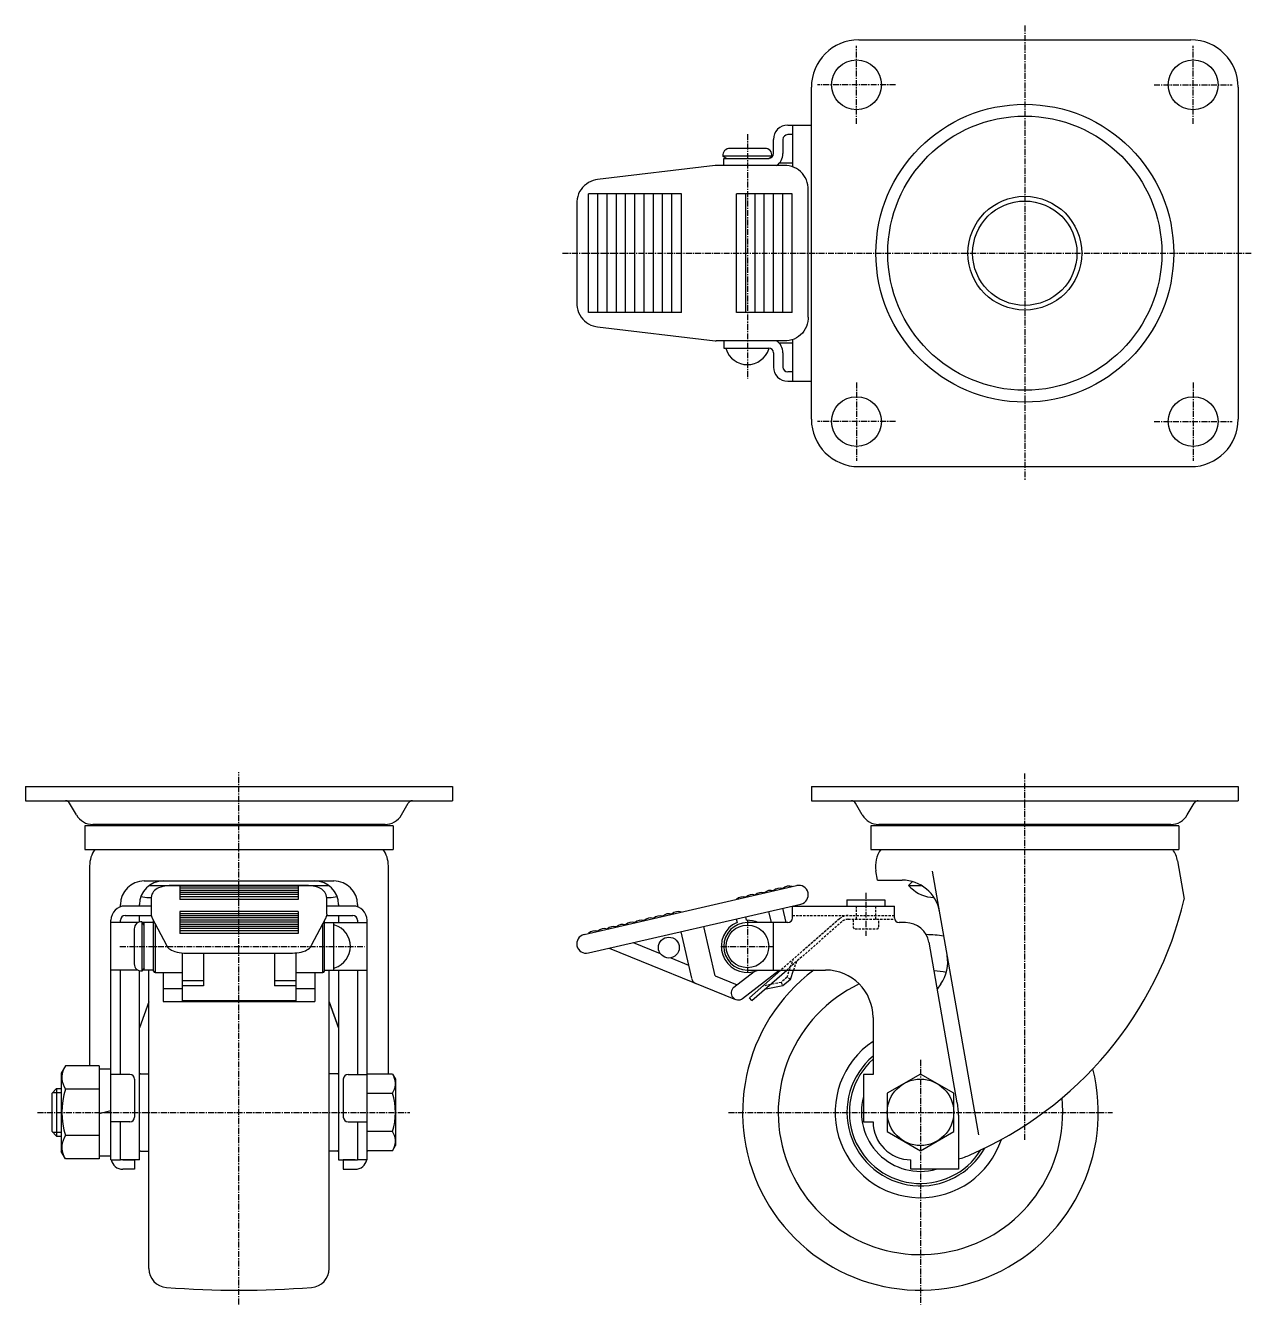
# Model space of a CAD drawing. Extents: x -2511 to -2252, y -110 to 318.
# Drawn here: x -2510.6 to -2251.9, y 48 to 317.6 of the extents above; entities that cross this region are included whole.
import ezdxf

# ---------------------------------------------------------------- set-up
doc = ezdxf.new("R2010")
doc.units = 0
doc.linetypes.add('CENTER', pattern=[2, 1.25, -0.25, 0.25, -0.25])
doc.linetypes.add('DASHED', pattern=[0.75, 0.5, -0.25])
doc.layers.get('0').update_dxf_attribs({"linetype": 'CONTINUOUS'})
doc.layers.add('CENTER', color=1, linetype='CENTER')

msp = doc.modelspace()

# ---------------------------------------------------------------- linework, layer by layer
at = {"color": 7, "linetype": 'CONTINUOUS'}
for p, q in [((-2334.9, 314.62), (-2264.9, 314.62)), ((-2344.9, 234.62), (-2344.9, 304.62)), ((-2254.9, 304.62), (-2254.9, 234.62)), ((-2349.9, 296.62), (-2344.9, 296.62)), ((-2348.9, 296.62), (-2348.9, 287.85)), ((-2348.9, 294.62), (-2349.9, 294.62)), ((-2354.7, 291.72), (-2362.1, 291.72)), ((-2352.9, 290.62), (-2352.9, 293.62)), ((-2350.9, 293.62), (-2350.9, 290.62)), ((-2362.9, 289.62), (-2363.6, 290.11)), ((-2353.2, 290.11), (-2363.6, 290.11)), ((-2363.4, 289.62), (-2353.9, 289.62)), ((-2363.4, 288.12), (-2363.4, 289.62)), ((-2353.9, 289.62), (-2353.2, 290.11)), ((-2348.9, 288.62), (-2351.66, 288.62)), ((-2365.22, 288.1), (-2390.04, 285.13)), ((-2350.48, 288.12), (-2364.99, 288.12)), ((-2391.91, 257.12), (-2391.91, 282.12)), ((-2372.32, 282.12), (-2391.91, 282.12)), ((-2389.92, 257.12), (-2389.92, 282.12)), ((-2387.97, 257.12), (-2387.97, 282.12)), ((-2386.02, 257.12), (-2386.02, 282.12)), ((-2384.07, 257.12), (-2384.07, 282.12)), ((-2382.12, 257.12), (-2382.12, 282.12)), ((-2380.17, 257.12), (-2380.17, 282.12)), ((-2378.22, 257.12), (-2378.22, 282.12)), ((-2376.28, 257.12), (-2376.28, 282.12)), ((-2374.33, 257.12), (-2374.33, 282.12)), ((-2372.32, 257.12), (-2372.32, 282.12)), ((-2360.73, 257.12), (-2360.73, 282.12)), ((-2348.93, 282.12), (-2360.73, 282.12)), ((-2358.73, 257.12), (-2358.73, 282.12)), ((-2356.78, 257.12), (-2356.78, 282.12)), ((-2354.84, 257.12), (-2354.84, 282.12)), ((-2352.89, 257.12), (-2352.89, 282.12)), ((-2350.94, 257.12), (-2350.94, 282.12)), ((-2348.93, 257.12), (-2348.93, 282.12)), ((-2345.56, 256.12), (-2345.56, 283.12)), ((-2394.39, 280.17), (-2394.39, 259.07)), ((-2372.32, 257.12), (-2391.91, 257.12)), ((-2348.93, 257.12), (-2360.73, 257.12)), ((-2390.04, 254.1), (-2365.22, 251.13)), ((-2350.48, 251.12), (-2364.99, 251.12)), ((-2363.4, 251.12), (-2363.4, 249.62)), ((-2348.9, 251.39), (-2348.9, 242.62)), ((-2363.4, 249.62), (-2353.9, 249.62)), ((-2362.9, 249.62), (-2362.9, 249.42)), ((-2353.9, 249.42), (-2353.9, 249.62)), ((-2352.9, 248.62), (-2352.9, 245.62)), ((-2348.9, 250.62), (-2351.66, 250.62)), ((-2350.9, 248.62), (-2350.9, 245.62)), ((-2348.9, 244.62), (-2349.9, 244.62)), ((-2349.9, 242.62), (-2344.9, 242.62)), ((-2334.9, 224.62), (-2264.9, 224.62)), ((-2510.61, 157.17), (-2420.61, 157.17)), ((-2510.61, 157.17), (-2510.61, 154.17)), ((-2420.61, 157.17), (-2420.61, 154.17)), ((-2344.9, 157.17), (-2254.9, 157.17)), ((-2344.9, 157.17), (-2344.9, 154.17)), ((-2254.9, 157.17), (-2254.9, 154.17)), ((-2510.61, 154.17), (-2420.61, 154.17)), ((-2344.9, 154.17), (-2254.9, 154.17)), ((-2499.88, 151.17), (-2501.33, 153.67)), ((-2431.35, 151.17), (-2429.9, 153.67)), ((-2334.17, 151.17), (-2335.61, 153.67)), ((-2265.63, 151.17), (-2264.19, 153.67)), ((-2433.11, 148.89), (-2498.12, 148.89)), ((-2498.12, 148.89), (-2498.12, 143.89)), ((-2434.81, 149.17), (-2496.42, 149.17)), ((-2493.34, 149.17), (-2493.62, 148.89)), ((-2437.89, 149.17), (-2437.61, 148.89)), ((-2433.11, 148.89), (-2433.11, 143.89)), ((-2267.4, 148.89), (-2332.4, 148.89)), ((-2332.4, 148.89), (-2332.4, 143.89)), ((-2269.1, 149.17), (-2330.7, 149.17)), ((-2327.62, 149.17), (-2327.9, 148.89)), ((-2272.18, 149.17), (-2271.9, 148.89)), ((-2267.4, 148.89), (-2267.4, 143.89)), ((-2498.12, 143.89), (-2433.11, 143.89)), ((-2332.4, 143.89), (-2267.4, 143.89)), ((-2497.11, 140.43), (-2497.11, 98.29)), ((-2434.11, 96.55), (-2434.11, 140.43)), ((-2267.69, 141.47), (-2266.27, 133.43)), ((-2330.95, 137.43), (-2331.3, 139.39)), ((-2309.61, 83.76), (-2319.4, 139.29)), ((-2485.61, 137.26), (-2445.61, 137.26)), ((-2484.53, 136.32), (-2446.7, 136.32)), ((-2452.11, 136.33), (-2479.11, 136.33)), ((-2453.11, 136.17), (-2478.11, 136.17)), ((-2478.11, 136.17), (-2478.11, 133.35)), ((-2453.11, 135.72), (-2478.11, 135.72)), ((-2453.11, 135.27), (-2478.11, 135.27)), ((-2453.11, 134.83), (-2478.11, 134.83)), ((-2453.11, 136.17), (-2453.11, 133.35)), ((-2392.84, 125.97), (-2348.01, 136.28)), ((-2330.95, 137.43), (-2325.78, 137.43)), ((-2324.4, 136.32), (-2323.6, 137.13)), ((-2324.4, 136.32), (-2323.9, 135.82)), ((-2324.4, 136.32), (-2321.72, 136.32)), ((-2490.61, 131.8), (-2490.61, 132.26)), ((-2486.61, 131.97), (-2486.61, 132.26)), ((-2484.66, 133.77), (-2484.11, 133.77)), ((-2484.11, 133.65), (-2484.11, 130.32)), ((-2453.11, 134.38), (-2478.11, 134.38)), ((-2453.11, 133.93), (-2478.11, 133.93)), ((-2453.11, 133.35), (-2478.11, 133.35)), ((-2447.12, 133.77), (-2446.56, 133.77)), ((-2447.11, 130.29), (-2447.11, 133.65)), ((-2444.61, 132.26), (-2444.61, 131.97)), ((-2440.61, 132.26), (-2440.61, 131.8)), ((-2391.94, 122.07), (-2347.11, 132.38)), ((-2337.4, 133.27), (-2329.4, 133.27)), ((-2337.4, 133.27), (-2337.4, 131.97)), ((-2329.4, 133.27), (-2329.4, 131.97)), ((-2484.11, 131.97), (-2489.61, 131.97)), ((-2489.61, 129.97), (-2484.08, 129.97)), ((-2486.61, 128.62), (-2486.61, 129.97)), ((-2453.11, 130.79), (-2478.11, 130.79)), ((-2478.11, 130.79), (-2478.11, 126.18)), ((-2453.11, 130.34), (-2478.11, 130.34)), ((-2453.11, 129.9), (-2478.11, 129.9)), ((-2453.11, 129.45), (-2478.11, 129.45)), ((-2453.11, 130.79), (-2453.11, 126.18)), ((-2447.15, 129.97), (-2441.61, 129.97)), ((-2441.61, 131.97), (-2447.11, 131.97)), ((-2444.61, 129.97), (-2444.61, 128.47)), ((-2358.81, 129.69), (-2358.64, 128.97)), ((-2353.93, 130.81), (-2353.39, 128.47)), ((-2351.01, 131.49), (-2350.32, 128.47)), ((-2348.9, 131.97), (-2327.4, 131.97)), ((-2348.9, 129.47), (-2348.9, 131.97)), ((-2327.4, 129.47), (-2327.4, 131.97)), ((-2492.61, 78.47), (-2492.61, 128.97)), ((-2486.97, 128.47), (-2492.61, 128.47)), ((-2490.61, 128.47), (-2490.61, 128.97)), ((-2490.61, 128.47), (-2490.61, 128.97)), ((-2487.71, 127.17), (-2487.71, 119.77)), ((-2486.11, 128.67), (-2486.11, 118.27)), ((-2485.61, 127.97), (-2486.11, 128.67)), ((-2483.61, 128.47), (-2485.97, 128.47)), ((-2485.61, 118.47), (-2485.61, 128.47)), ((-2483.89, 129.4), (-2480.92, 123.69)), ((-2483.61, 118.27), (-2483.61, 128.87)), ((-2483.31, 128.29), (-2483.31, 117.97)), ((-2453.11, 129), (-2478.11, 129)), ((-2453.11, 128.55), (-2478.11, 128.55)), ((-2453.11, 128.1), (-2478.11, 128.1)), ((-2453.11, 127.66), (-2478.11, 127.66)), ((-2453.11, 127.21), (-2478.11, 127.21)), ((-2453.11, 126.76), (-2478.11, 126.76)), ((-2450.31, 123.69), (-2447.33, 129.42)), ((-2447.91, 117.97), (-2447.91, 128.29)), ((-2447.61, 118.27), (-2447.61, 128.87)), ((-2447.61, 128.47), (-2438.61, 128.47)), ((-2445.61, 118.47), (-2445.61, 128.47)), ((-2445.41, 127.97), (-2445.61, 127.97)), ((-2440.61, 128.97), (-2440.61, 128.47)), ((-2440.61, 128.97), (-2440.61, 128.47)), ((-2438.61, 78.47), (-2438.61, 128.97)), ((-2365.18, 117.24), (-2367.58, 127.68)), ((-2360.75, 129.25), (-2360.59, 128.52)), ((-2349.9, 128.47), (-2358.4, 128.47)), ((-2352.9, 118.47), (-2352.9, 128.47)), ((-2325.03, 128.47), (-2326.4, 128.47)), ((-2453.11, 126.18), (-2478.11, 126.18)), ((-2382.48, 124.25), (-2376.76, 121.93)), ((-2372.45, 126.56), (-2370.19, 116.73)), ((-2314.13, 90.46), (-2320.1, 124.34)), ((-2477.61, 122.09), (-2477.61, 116.22)), ((-2476.16, 122.02), (-2455.06, 122.02)), ((-2473.11, 122.02), (-2473.11, 115.17)), ((-2458.11, 122.02), (-2458.11, 115.17)), ((-2453.61, 122.09), (-2453.61, 116.22)), ((-2387.57, 123.08), (-2360.88, 112.27)), ((-2485.61, 118.97), (-2486.11, 118.27)), ((-2445.61, 118.97), (-2445.41, 118.97)), ((-2374.56, 121.04), (-2370.84, 119.53)), ((-2486.97, 118.47), (-2492.61, 118.47)), ((-2490.61, 96.47), (-2490.61, 118.47)), ((-2486.61, 78.47), (-2486.61, 118.32)), ((-2483.61, 118.47), (-2485.97, 118.47)), ((-2484.61, 55.55), (-2484.61, 118.47)), ((-2483.31, 117.97), (-2477.61, 117.97)), ((-2481.61, 117.97), (-2481.61, 114.54)), ((-2473.11, 116.22), (-2477.61, 116.22)), ((-2477.61, 116.22), (-2477.61, 115.17)), ((-2453.61, 116.22), (-2458.11, 116.22)), ((-2453.61, 117.97), (-2447.91, 117.97)), ((-2453.61, 116.22), (-2453.61, 115.17)), ((-2449.61, 117.97), (-2449.61, 114.54)), ((-2447.61, 118.47), (-2438.61, 118.47)), ((-2446.61, 55.55), (-2446.61, 118.47)), ((-2444.61, 118.47), (-2444.61, 78.47)), ((-2440.61, 118.47), (-2440.61, 96.47)), ((-2365.18, 117.24), (-2360.56, 115.37)), ((-2361.24, 114.84), (-2356.99, 118.16)), ((-2359.4, 112.47), (-2351.7, 118.47)), ((-2358.4, 118.47), (-2341.9, 118.47)), ((-2357.98, 112.64), (-2351.32, 118.47)), ((-2357.46, 112.03), (-2350.11, 118.47)), ((-2349.34, 116.49), (-2350.9, 115.12)), ((-2349.34, 116.49), (-2348.67, 118.47)), ((-2477.61, 114.54), (-2481.61, 114.54)), ((-2481.61, 114.54), (-2481.61, 111.86)), ((-2473.11, 115.17), (-2477.61, 115.17)), ((-2477.61, 115.17), (-2477.61, 111.97)), ((-2453.61, 115.17), (-2458.11, 115.17)), ((-2453.61, 115.17), (-2453.61, 111.97)), ((-2449.61, 114.54), (-2453.61, 114.54)), ((-2449.61, 114.54), (-2449.61, 111.86)), ((-2350.9, 115.12), (-2354.82, 114.34)), ((-2317.59, 115.56), (-2318.36, 114.46)), ((-2484.61, 111.79), (-2486.61, 106.29)), ((-2481.61, 111.86), (-2449.61, 111.86)), ((-2453.61, 111.97), (-2477.61, 111.97)), ((-2446.61, 111.79), (-2444.61, 106.29)), ((-2446.61, 111.7), (-2444.61, 106.21)), ((-2357.46, 112.03), (-2357.98, 112.64)), ((-2331.9, 108.47), (-2331.9, 96.47)), ((-2502.21, 98.29), (-2503.11, 96.72)), ((-2495.11, 98.29), (-2502.21, 98.29)), ((-2495.11, 98.29), (-2495.11, 78.66)), ((-2495.11, 97.67), (-2492.61, 97.67)), ((-2503.11, 96.72), (-2503.11, 80.22)), ((-2488.61, 96.47), (-2492.61, 96.47)), ((-2487.61, 95.47), (-2487.61, 87.47)), ((-2486.41, 96.62), (-2484.61, 96.62)), ((-2486.41, 96.62), (-2484.61, 96.62)), ((-2444.81, 96.62), (-2446.61, 96.62)), ((-2444.81, 96.62), (-2446.61, 96.62)), ((-2443.61, 95.47), (-2443.61, 87.47)), ((-2442.61, 96.47), (-2438.61, 96.47)), ((-2433.24, 96.55), (-2438.61, 96.55)), ((-2433.24, 96.55), (-2432.61, 95.47)), ((-2432.61, 95.47), (-2432.61, 81.47)), ((-2333.9, 96.47), (-2333.9, 86.47)), ((-2331.9, 96.47), (-2333.9, 96.47)), ((-2505.11, 92.47), (-2504.11, 93.47)), ((-2505.11, 92.47), (-2505.11, 84.47)), ((-2504.11, 93.47), (-2504.11, 83.47)), ((-2504.11, 93.47), (-2503.11, 93.47)), ((-2495.11, 93.38), (-2502.21, 93.38)), ((-2438.61, 92.51), (-2433.24, 92.51)), ((-2492.61, 88.81), (-2495.11, 88.14)), ((-2488.61, 86.47), (-2492.61, 86.47)), ((-2490.61, 78.47), (-2490.61, 86.47)), ((-2442.61, 86.47), (-2438.61, 86.47)), ((-2440.61, 86.47), (-2440.61, 78.47)), ((-2333.9, 86.47), (-2331.9, 86.47)), ((-2313.9, 87.86), (-2313.9, 76.47)), ((-2505.11, 84.47), (-2504.11, 83.47)), ((-2433.24, 84.43), (-2438.61, 84.43)), ((-2504.11, 83.47), (-2503.11, 83.47)), ((-2495.11, 83.56), (-2502.21, 83.56)), ((-2433.24, 80.39), (-2432.61, 81.47)), ((-2502.21, 78.66), (-2503.11, 80.22)), ((-2495.11, 78.66), (-2502.21, 78.66)), ((-2495.11, 79.27), (-2492.61, 79.27)), ((-2492.61, 78.47), (-2490.61, 78.47)), ((-2486.61, 78.47), (-2490.61, 78.47)), ((-2490.11, 78.47), (-2487.61, 78.47)), ((-2487.61, 78.47), (-2487.61, 76.47)), ((-2486.41, 80.32), (-2484.61, 80.32)), ((-2444.81, 80.32), (-2446.61, 80.32)), ((-2444.61, 78.47), (-2440.61, 78.47)), ((-2443.61, 78.47), (-2443.61, 76.47)), ((-2441.11, 78.47), (-2443.61, 78.47)), ((-2438.61, 78.47), (-2440.61, 78.47)), ((-2433.24, 80.39), (-2438.61, 80.39)), ((-2323.9, 76.47), (-2323.9, 78.47)), ((-2487.61, 76.47), (-2490.11, 76.47)), ((-2443.61, 76.47), (-2441.11, 76.47)), ((-2313.9, 76.47), (-2323.9, 76.47))]:
    msp.add_line(p, q, dxfattribs=at)
at = {"color": 3, "linetype": 'DASHED'}
for p, q in [((-2348.9, 129.97), (-2327.4, 129.97)), ((-2335.45, 131.97), (-2335.45, 129.17)), ((-2331.35, 129.17), (-2331.35, 131.97)), ((-2338.99, 129.28), (-2351.32, 118.47)), ((-2338.47, 128.67), (-2350.11, 118.47)), ((-2337.15, 129.17), (-2327.4, 129.17)), ((-2336.1, 129.17), (-2336.1, 127.57)), ((-2335.7, 127.17), (-2331.1, 127.17)), ((-2330.7, 127.57), (-2330.7, 129.17)), ((-2350.03, 116.95), (-2348.74, 120.73)), ((-2348.05, 120.27), (-2348.67, 118.47)), ((-2350.03, 116.95), (-2351.27, 115.86)), ((-2349.34, 116.49), (-2350.03, 116.95)), ((-2351.27, 115.86), (-2355.19, 115.08)), ((-2351.27, 115.86), (-2350.9, 115.12))]:
    msp.add_line(p, q, dxfattribs=at)
at = {"color": 3, "linetype": 'CONTINUOUS'}
for p, q in [((-2504.93, 92.66), (-2503.11, 92.66)), ((-2504.93, 84.28), (-2503.11, 84.28))]:
    msp.add_line(p, q, dxfattribs=at)
at = {"color": 7, "linetype": 'CONTINUOUS', "flags": 128}
for points in [[(-2345.56, 283.12), (-2345.57, 283.48), (-2345.64, 284.02), (-2345.77, 284.56), (-2345.95, 285.07), (-2346.19, 285.56), (-2346.47, 286.02), (-2346.81, 286.45), (-2347.19, 286.84), (-2347.61, 287.18), (-2348.06, 287.47), (-2348.55, 287.71), (-2349.05, 287.9), (-2349.57, 288.03), (-2350.11, 288.1), (-2350.48, 288.12)], [(-2390.04, 285.13), (-2390.4, 285.07), (-2390.92, 284.94), (-2391.43, 284.75), (-2391.9, 284.51), (-2392.35, 284.21), (-2392.77, 283.87), (-2393.15, 283.49), (-2393.48, 283.06), (-2393.77, 282.6), (-2394, 282.11), (-2394.18, 281.6), (-2394.31, 281.07), (-2394.38, 280.52), (-2394.39, 280.17)], [(-2394.39, 259.07), (-2394.37, 258.7), (-2394.31, 258.16), (-2394.18, 257.63), (-2394, 257.12), (-2393.76, 256.62), (-2393.47, 256.16), (-2393.13, 255.74), (-2392.75, 255.35), (-2392.34, 255.01), (-2391.88, 254.71), (-2391.4, 254.47), (-2390.89, 254.28), (-2390.37, 254.15), (-2390.04, 254.1)], [(-2345.56, 256.12), (-2345.57, 255.75), (-2345.64, 255.21), (-2345.77, 254.68), (-2345.95, 254.16), (-2346.19, 253.67), (-2346.47, 253.21), (-2346.81, 252.78), (-2347.19, 252.4), (-2347.61, 252.05), (-2348.06, 251.76), (-2348.55, 251.52), (-2349.05, 251.33), (-2349.57, 251.2), (-2350.11, 251.13), (-2350.48, 251.12)], [(-2479.11, 136.33), (-2479.37, 136.32), (-2479.85, 136.31), (-2480.32, 136.28), (-2480.78, 136.23), (-2481.23, 136.17), (-2481.67, 136.08), (-2482.11, 135.97), (-2482.59, 135.79), (-2482.89, 135.64), (-2483.16, 135.46), (-2483.41, 135.26), (-2483.63, 135.02), (-2483.81, 134.75), (-2483.96, 134.45), (-2484.06, 134.13), (-2484.11, 133.8), (-2484.11, 133.65)], [(-2447.11, 133.65), (-2447.14, 134), (-2447.22, 134.33), (-2447.35, 134.63), (-2447.51, 134.91), (-2447.7, 135.14), (-2447.92, 135.35), (-2448.15, 135.53), (-2448.41, 135.68), (-2448.7, 135.82), (-2449.06, 135.95), (-2449.53, 136.07), (-2449.96, 136.16), (-2450.44, 136.23), (-2450.92, 136.28), (-2451.4, 136.31), (-2451.88, 136.32), (-2452.11, 136.33)], [(-2447.11, 130.29), (-2447.15, 129.91), (-2447.27, 129.55), (-2447.33, 129.42)], [(-2483.61, 128.34), (-2483.61, 128.34), (-2483.6, 128.39), (-2483.54, 128.45), (-2483.47, 128.49), (-2483.42, 128.5)], [(-2447.8, 128.5), (-2447.76, 128.49), (-2447.69, 128.45), (-2447.63, 128.39), (-2447.61, 128.34), (-2447.61, 128.34)], [(-2480.92, 123.69), (-2480.73, 123.39), (-2480.54, 123.16), (-2480.32, 122.96), (-2480.08, 122.79), (-2479.82, 122.64), (-2479.52, 122.5), (-2479.14, 122.37), (-2478.66, 122.25), (-2478.23, 122.17), (-2477.75, 122.1), (-2477.27, 122.06), (-2476.79, 122.03), (-2476.31, 122.02), (-2476.16, 122.02)], [(-2455.06, 122.02), (-2454.81, 122.02), (-2454.33, 122.04), (-2453.86, 122.07), (-2453.4, 122.11), (-2452.95, 122.18), (-2452.51, 122.26), (-2452.07, 122.38), (-2451.59, 122.55), (-2451.28, 122.71), (-2451.01, 122.88), (-2450.77, 123.08), (-2450.55, 123.32), (-2450.37, 123.59), (-2450.31, 123.69)]]:
    msp.add_lwpolyline(points, dxfattribs=at)
at = {"color": 7, "linetype": 'CONTINUOUS'}
msp.add_lwpolyline([(-2314.9, 92.51), (-2321.9, 96.55), (-2328.9, 92.51), (-2328.9, 84.43), (-2321.9, 80.39), (-2314.9, 84.43)], close=True, dxfattribs=at)
for centre, radius in [((-2335.4, 305.12), 5.25), ((-2264.4, 305.12), 5.25), ((-2299.9, 269.62), 31.4), ((-2299.9, 269.62), 28.9), ((-2299.9, 269.62), 12), ((-2299.9, 269.62), 11), ((-2335.4, 234.12), 5.25), ((-2264.4, 234.12), 5.25), ((-2358.4, 123.47), 4.5), ((-2374.96, 123.21), 2.2), ((-2321.9, 88.47), 7)]:
    msp.add_circle(centre, radius, dxfattribs=at)
for centre, radius, start, end in [((-2334.9, 304.62), 10, 90, 180), ((-2264.9, 304.62), 10, 0, 90), ((-2349.9, 293.62), 3, 90, 180), ((-2349.9, 293.62), 1, 90, 180), ((-2362.1, 290.22), 1.5, 90, 184.1109), ((-2354.7, 290.22), 1.5, 355.8891, 90), ((-2353.9, 290.62), 1, 270, 0), ((-2353.9, 290.62), 3, 303.5573, 0), ((-2364.99, 286.12), 2, 90, 96.8265), ((-2364.99, 253.12), 2, 263.1735, 270), ((-2353.9, 248.62), 3, 0, 56.4427), ((-2358.4, 250.84), 4.72, 197.4923, 342.5077), ((-2353.9, 248.62), 1, 0, 90), ((-2349.9, 245.62), 3, 180, 270), ((-2349.9, 245.62), 1, 180, 270), ((-2334.9, 234.62), 10, 180, 270), ((-2264.9, 234.62), 10, 270, 0), ((-2502.19, 153.17), 1, 30, 90), ((-2429.04, 153.17), 1, 90, 150), ((-2336.48, 153.17), 1, 30, 90), ((-2263.32, 153.17), 1, 90, 150), ((-2496.42, 153.17), 4, 210, 270), ((-2434.81, 153.17), 4, 270, 330), ((-2330.7, 153.17), 4, 210, 270), ((-2269.1, 153.17), 4, 270, 330), ((-2491.11, 140.43), 6, 144.7998, 180), ((-2440.11, 140.43), 6, 0, 35.2002), ((-2325.39, 140.43), 6, 144.7998, 190), ((-2273.6, 140.43), 6, 10, 35.2002), ((-2485.61, 132.26), 5, 90, 180), ((-2481.61, 132.26), 5, 90, 180), ((-2449.61, 132.26), 5, 0, 90), ((-2445.61, 132.26), 5, 0, 90), ((-2355.42, 132.83), 2, 72.9495, 132.9495), ((-2353.47, 133.28), 2, 72.9495, 132.9495), ((-2351.52, 133.73), 2, 72.9495, 132.9495), ((-2349.58, 134.18), 2, 71.1611, 132.9495), ((-2347.56, 134.33), 2, 12.9495, 102.9495), ((-2325.78, 129.43), 8, 10, 90), ((-2318.95, 140.77), 7, 225, 269.0765), ((-2484.66, 140.77), 7, 256.3699, 270), ((-2446.56, 140.77), 7, 270, 283.6301), ((-2359.32, 131.93), 2, 72.9495, 134.7378), ((-2357.37, 132.38), 2, 72.9495, 132.9495), ((-2347.56, 134.33), 2, 282.9495, 12.9495), ((-2342.52, 151.43), 78.34, 293.3684, 346.7138), ((-2489.61, 128.97), 3, 90, 180), ((-2489.61, 128.97), 1, 90, 180), ((-2482.11, 130.32), 2, 180, 207.5015), ((-2441.61, 128.97), 3, 0, 90), ((-2441.61, 128.97), 1, 0, 90), ((-2378.81, 127.45), 2, 72.9495, 132.9495), ((-2376.86, 127.9), 2, 72.9495, 132.9495), ((-2374.91, 128.35), 2, 72.9495, 132.9495), ((-2372.96, 128.8), 2, 71.1611, 132.9495), ((-2349.9, 129.47), 1, 270, 0), ((-2326.4, 129.47), 1, 180, 270), ((-2486.21, 127.17), 1.5, 85.8891, 180), ((-2446.83, 123.47), 4.72, 287.4923, 72.5077), ((-2390.51, 124.76), 2, 72.9495, 134.7378), ((-2388.56, 125.21), 2, 72.9495, 132.9495), ((-2386.61, 125.66), 2, 72.9495, 132.9495), ((-2384.66, 126.11), 2, 72.9495, 132.9495), ((-2382.71, 126.56), 2, 72.9495, 132.9495), ((-2380.76, 127), 2, 72.9495, 132.9495), ((-2358.4, 123.47), 5.5, 113.4251, 284.8912), ((-2358.4, 123.47), 5, 90, 270), ((-2358.4, 123.47), 5.5, 65.38, 92.4738), ((-2325.03, 123.47), 5, 10, 90), ((-2392.39, 124.02), 2, 102.9495, 192.9495), ((-2321.9, 88.47), 37.5, 82.48, 88.1413), ((-2392.39, 124.02), 2, 192.9495, 282.9495), ((-2324.15, 120.15), 8, 325, 10), ((-2486.21, 119.77), 1.5, 180, 274.1109), ((-2483.31, 118.27), 0.3, 180, 270), ((-2447.91, 118.27), 0.3, 270, 0), ((-2368.73, 117.06), 1.5, 192.9495, 247.9495), ((-2321.9, 88.47), 37.5, 126.8699, 14.1882), ((-2358.4, 123.47), 5.5, 284.8912, 294.62), ((-2341.9, 108.47), 10, 360, 90), ((-2321.9, 88.47), 30, 79.527, 84.534), ((-2360.32, 113.66), 1.5, 127.9495, 307.9495), ((-2321.9, 88.47), 30, 115.5288, 5.8147), ((-2321.9, 88.47), 18, 123.749, 341.4744), ((-2321.9, 88.47), 15.5, 130.1778, 330.9006), ((-2498.62, 95.83), 4.34, 154.3842, 214.3842), ((-2321.9, 88.47), 15, 131.8103, 328.1143), ((-2488.61, 95.47), 1, 0, 90), ((-2486.41, 96.42), 0.2, 90, 180), ((-2486.41, 96.42), 0.2, 90, 180), ((-2444.81, 96.42), 0.2, 0, 90), ((-2444.81, 96.42), 0.2, 0, 90), ((-2442.61, 95.47), 1, 90, 180), ((-2436.2, 94.53), 3.58, 325.6691, 25.6691), ((-2486.73, 88.47), 16.24, 162.412, 197.588), ((-2446, 88.47), 13.38, 342.42, 17.58), ((-2321.9, 88.47), 12.45, 164.5486, 285.4514), ((-2328.9, 87.86), 15, 0, 10), ((-2488.61, 87.47), 1, 270, 0), ((-2442.61, 87.47), 1, 180, 270), ((-2323.9, 86.47), 8, 180, 270), ((-2436.2, 82.41), 3.58, 334.3309, 34.3309), ((-2498.62, 81.11), 4.34, 145.6158, 205.6158), ((-2490.11, 78.97), 2.5, 191.537, 270), ((-2486.41, 80.52), 0.2, 180, 270), ((-2444.81, 80.52), 0.2, 270, 0), ((-2441.11, 78.97), 2.5, 270, 348.463), ((-2440.61, 86.47), 6.5, 287.9202, 290.7338), ((-2315.9, 88.47), 10, 281.537, 296.4628), ((-2480.61, 55.55), 4, 180, 265.6108), ((-2450.61, 55.55), 4, 274.3892, 0), ((-2465.61, 250.97), 200, 265.6108, 274.3892)]:
    msp.add_arc(centre, radius, start, end, dxfattribs=at)
at = {"color": 3, "linetype": 'DASHED'}
for centre, radius, start, end in [((-2337.15, 127.17), 2.8, 90, 131.2295), ((-2337.15, 127.17), 2, 90, 131.2295), ((-2335.7, 127.57), 0.4, 180, 270), ((-2331.1, 127.57), 0.4, 270, 360)]:
    msp.add_arc(centre, radius, start, end, dxfattribs=at)
at = {"layer": 'CENTER', "color": 1, "linetype": 'CENTER'}
for p, q in [((-2299.9, 317.62), (-2299.9, 221.62)), ((-2335.4, 296.87), (-2335.4, 313.37)), ((-2264.4, 296.87), (-2264.4, 313.37)), ((-2327.15, 305.12), (-2343.65, 305.12)), ((-2272.65, 305.12), (-2256.15, 305.12)), ((-2358.4, 294.72), (-2358.4, 243.12)), ((-2397.39, 269.62), (-2251.9, 269.62)), ((-2335.4, 242.37), (-2335.4, 225.87)), ((-2264.4, 242.37), (-2264.4, 225.87)), ((-2327.15, 234.12), (-2343.65, 234.12)), ((-2272.65, 234.12), (-2256.15, 234.12)), ((-2465.61, 47.97), (-2465.61, 160.17)), ((-2299.9, 82.7), (-2299.9, 160.17)), ((-2333.4, 134.77), (-2333.4, 125.67)), ((-2358.4, 129.07), (-2358.4, 117.87)), ((-2490.71, 123.47), (-2439.11, 123.47)), ((-2364, 123.47), (-2352.8, 123.47)), ((-2321.9, 99.55), (-2321.9, 47.97)), ((-2508.11, 88.47), (-2429.61, 88.47)), ((-2362.4, 88.47), (-2281.4, 88.47))]:
    msp.add_line(p, q, dxfattribs=at)

doc.saveas('drawing.dxf')
